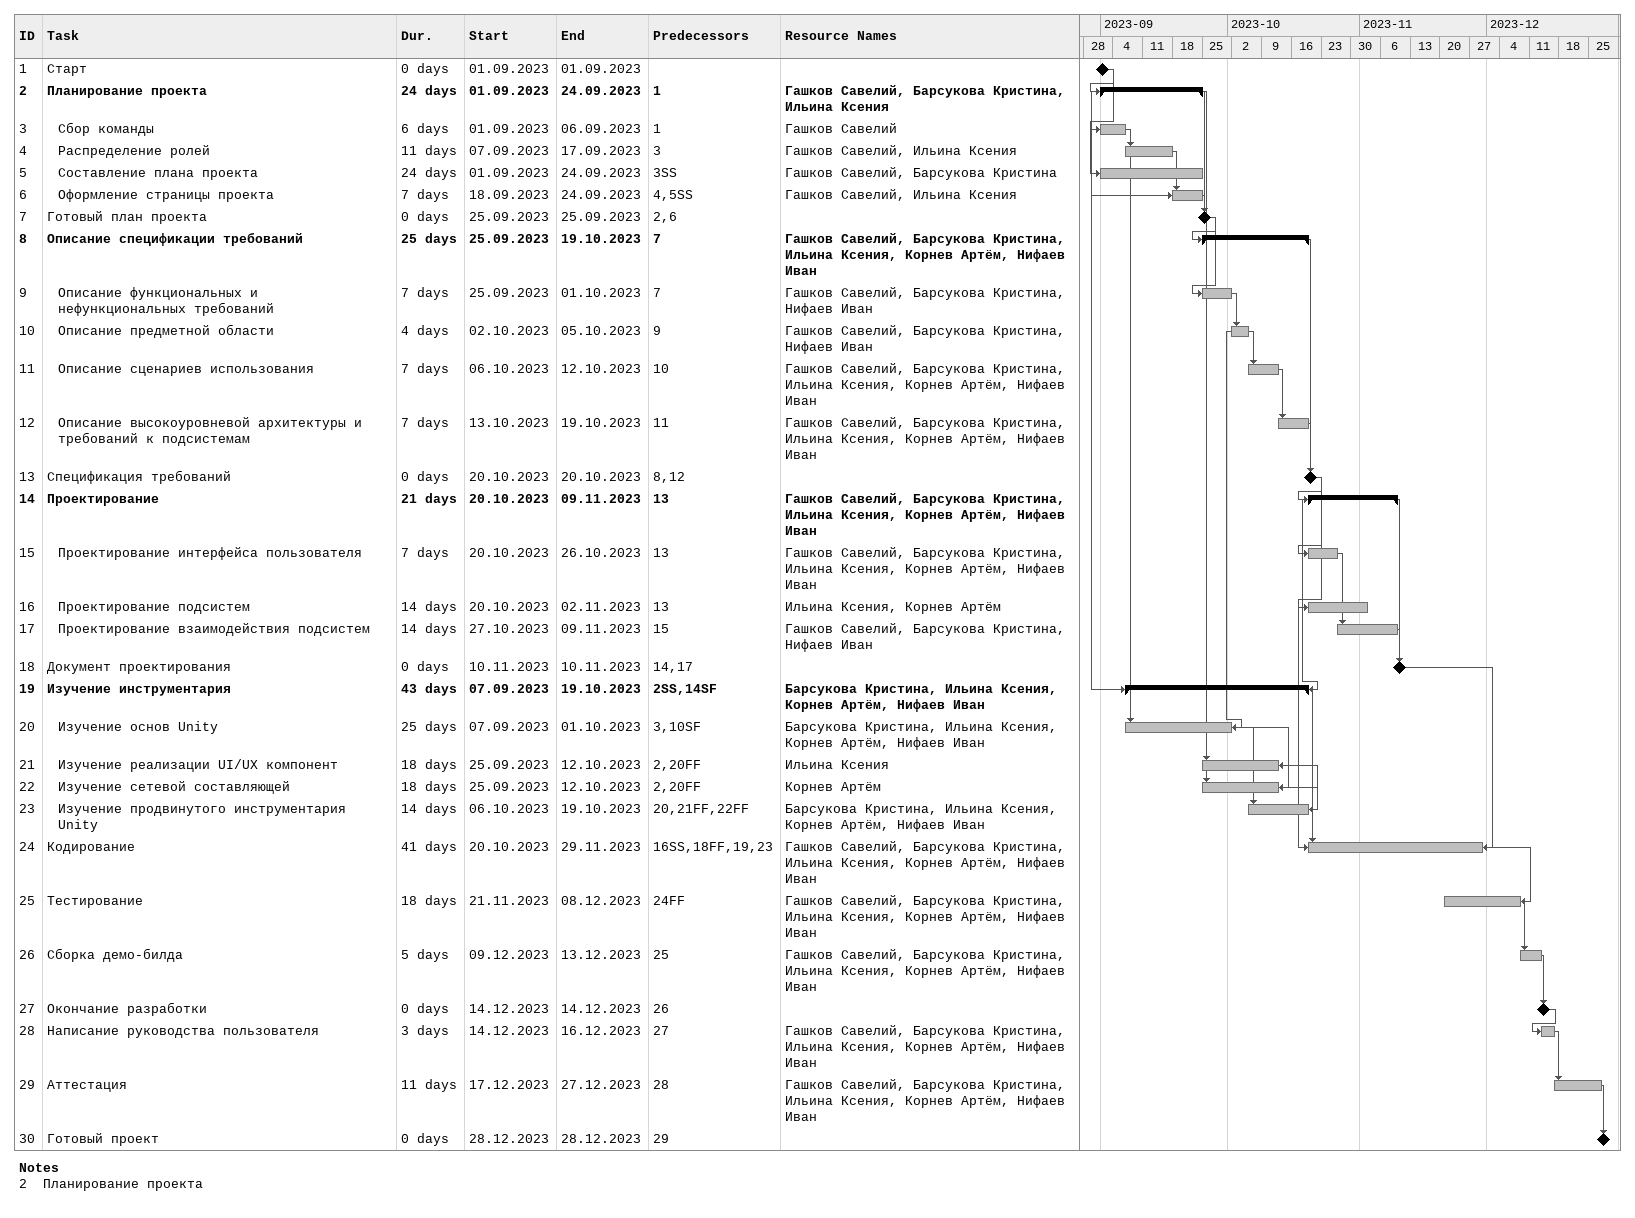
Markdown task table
| ID | Level | Task | Duration | Start | Finish | Predecessors | Resources |
|---|---|---|---|---|---|---|---|
| 1 | 1 | Старт | 0d | 2023-09-01 | 2023-09-01 |  |  |
| 2 | 1 | **Планирование проекта** | 24d | 2023-09-01 | 2023-09-24 | 1 | Гашков Савелий, Барсукова Кристина, Ильина Ксения |
| 3 | 2 | Сбор команды | 6d | 2023-09-01 | 2023-09-06 | 1 | Гашков Савелий |
| 4 | 2 | Распределение ролей | 11d | 2023-09-07 | 2023-09-17 | 3 | Гашков Савелий, Ильина Ксения |
| 5 | 2 | Составление плана проекта | 24d | 2023-09-01 | 2023-09-24 | 3SS | Гашков Савелий, Барсукова Кристина |
| 6 | 2 | Оформление страницы проекта | 7d | 2023-09-18 | 2023-09-24 | 4, 5SS | Гашков Савелий, Ильина Ксения |
| 7 | 1 | Готовый план проекта | 0d | 2023-09-25 | 2023-09-25 | 2, 6 |  |
| 8 | 1 | **Описание спецификации требований** | 25d | 2023-09-25 | 2023-10-19 | 7 | Гашков Савелий, Барсукова Кристина, Ильина Ксения, Корнев Артём, Нифаев Иван |
| 9 | 2 | Описание функциональных и нефункциональных требований | 7d | 2023-09-25 | 2023-10-01 | 7 | Гашков Савелий, Барсукова Кристина, Нифаев Иван |
| 10 | 2 | Описание предметной области | 4d | 2023-10-02 | 2023-10-05 | 9 | Гашков Савелий, Барсукова Кристина, Нифаев Иван |
| 11 | 2 | Описание сценариев использования | 7d | 2023-10-06 | 2023-10-12 | 10 | Гашков Савелий, Барсукова Кристина, Ильина Ксения, Корнев Артём, Нифаев Иван |
| 12 | 2 | Описание высокоуровневой архитектуры и требований к подсистемам | 7d | 2023-10-13 | 2023-10-19 | 11 | Гашков Савелий, Барсукова Кристина, Ильина Ксения, Корнев Артём, Нифаев Иван |
| 13 | 1 | Спецификация требований | 0d | 2023-10-20 | 2023-10-20 | 8, 12 |  |
| 14 | 1 | **Проектирование** | 21d | 2023-10-20 | 2023-11-09 | 13 | Гашков Савелий, Барсукова Кристина, Ильина Ксения, Корнев Артём, Нифаев Иван |
| 15 | 2 | Проектирование интерфейса пользователя | 7d | 2023-10-20 | 2023-10-26 | 13 | Гашков Савелий, Барсукова Кристина, Ильина Ксения, Корнев Артём, Нифаев Иван |
| 16 | 2 | Проектирование подсистем | 14d | 2023-10-20 | 2023-11-02 | 13 | Ильина Ксения, Корнев Артём |
| 17 | 2 | Проектирование взаимодействия подсистем | 14d | 2023-10-27 | 2023-11-09 | 15 | Гашков Савелий, Барсукова Кристина, Нифаев Иван |
| 18 | 1 | Документ проектирования | 0d | 2023-11-10 | 2023-11-10 | 14, 17 |  |
| 19 | 1 | **Изучение инструментария** | 43d | 2023-09-07 | 2023-10-19 | 2SS, 14SF | Барсукова Кристина, Ильина Ксения, Корнев Артём, Нифаев Иван |
| 20 | 2 | Изучение основ Unity | 25d | 2023-09-07 | 2023-10-01 | 3, 10SF | Барсукова Кристина, Ильина Ксения, Корнев Артём, Нифаев Иван |
| 21 | 2 | Изучение реализации UI/UX компонент | 18d | 2023-09-25 | 2023-10-12 | 2, 20FF | Ильина Ксения |
| 22 | 2 | Изучение сетевой составляющей | 18d | 2023-09-25 | 2023-10-12 | 2, 20FF | Корнев Артём |
| 23 | 2 | Изучение продвинутого инструментария Unity | 14d | 2023-10-06 | 2023-10-19 | 20, 21FF, 22FF | Барсукова Кристина, Ильина Ксения, Корнев Артём, Нифаев Иван |
| 24 | 1 | Кодирование | 41d | 2023-10-20 | 2023-11-29 | 16SS, 18FF, 19, 23 | Гашков Савелий, Барсукова Кристина, Ильина Ксения, Корнев Артём, Нифаев Иван |
| 25 | 1 | Тестирование | 18d | 2023-11-21 | 2023-12-08 | 24FF | Гашков Савелий, Барсукова Кристина, Ильина Ксения, Корнев Артём, Нифаев Иван |
| 26 | 1 | Сборка демо-билда | 5d | 2023-12-09 | 2023-12-13 | 25 | Гашков Савелий, Барсукова Кристина, Ильина Ксения, Корнев Артём, Нифаев Иван |
| 27 | 1 | Окончание разработки | 0d | 2023-12-14 | 2023-12-14 | 26 |  |
| 28 | 1 | Написание руководства пользователя | 3d | 2023-12-14 | 2023-12-16 | 27 | Гашков Савелий, Барсукова Кристина, Ильина Ксения, Корнев Артём, Нифаев Иван |
| 29 | 1 | Аттестация | 11d | 2023-12-17 | 2023-12-27 | 28 | Гашков Савелий, Барсукова Кристина, Ильина Ксения, Корнев Артём, Нифаев Иван |
| 30 | 1 | Готовый проект | 0d | 2023-12-28 | 2023-12-28 | 29 |  |

Notes
- 2: Планирование проекта
